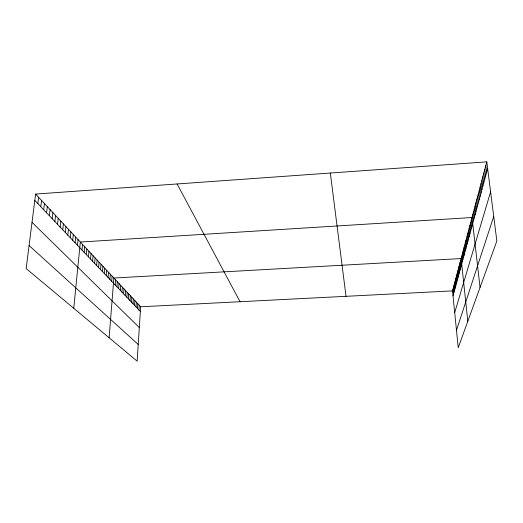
<?xml version="1.0" encoding="UTF-8"?>
<svg xmlns="http://www.w3.org/2000/svg" width="523" height="523" viewBox="0 0 523 523"><rect width="100%" height="100%" fill="white"/><g stroke="black" fill="none" stroke-linecap="round" stroke-linejoin="round"><path stroke-width="0.78" d="M35.623 194.066L140.661 306.779L137.15 361.138L26.15 268.58L35.623 194.066L486.802 161.862L496.85 241.005L458.226 347.743L452.532 290.886L486.802 161.862M137.477 308.433L137.791 303.7M138.922 309.956L139.236 305.249M134.529 305.334L134.849 300.548M136.013 306.896L136.333 302.131M131.508 302.15L131.842 297.319M133.025 303.752L133.358 298.94M128.41 298.894L128.756 294.004M129.966 300.535L130.312 295.672M125.232 295.554L125.592 290.611M126.834 297.234L127.187 292.318M121.977 292.128L122.349 287.134M123.618 293.854L123.984 288.886M120.316 290.383L120.702 285.362M116.936 286.82L117.329 281.74M118.636 288.611L119.028 283.564M109.111 337.753L113.87 278.033L461.123 258.558L467.804 321.279M115.21 285.009L115.609 279.897M111.693 281.302L112.105 276.137M108.078 277.504L108.509 272.28M109.895 279.413L110.32 274.222M106.234 275.562L106.672 270.306M102.469 271.6L102.926 266.285M104.365 273.594L104.816 268.312M100.547 269.58L101.017 264.233M96.624 265.455L97.108 260.049M98.599 267.528L99.076 262.154M94.624 263.344L95.114 257.904M90.531 259.042L91.041 253.537M92.591 261.206L93.094 255.734M88.439 256.839L88.962 251.302M86.321 254.609L86.851 249.04M81.987 250.046L82.536 244.411M84.17 252.348L84.713 246.745M73.743 308.263L80.333 242.044L472.021 217.529L480.049 287.434M77.45 245.28L78.025 239.567M75.096 242.803L75.685 237.056M72.71 240.286L73.305 234.507M67.813 235.134L68.435 229.277M70.278 237.73L70.893 231.911M65.303 232.5L65.944 226.603M62.76 229.819L63.407 223.883M60.171 227.093L60.831 221.118M57.537 224.328L58.216 218.313M54.863 221.51L55.556 215.456M52.143 218.647L52.849 212.554M49.378 215.738L50.103 209.599M46.567 212.776L47.305 206.598M43.703 209.769L44.462 203.545M40.794 206.709L41.565 200.44M37.833 203.591L38.624 197.282M453.023 295.783L487.658 168.589M454.709 312.623L490.607 191.849M456.481 330.281L493.732 216.463M140.661 306.779L452.532 290.886M29.079 245.522L138.229 344.461M32.027 222.353L139.314 327.575M34.819 200.42L140.354 311.466M177.107 183.965L240.044 301.712M485.802 165.628L486.645 172.302M330.32 173.028L346.023 296.312M484.821 169.321L485.651 175.95M483.86 172.95L484.677 179.533M482.912 176.513L483.723 183.043M481.984 180.01L482.781 186.495M481.068 183.442L481.86 189.882M480.173 186.816L480.951 193.216M479.297 190.13L480.062 196.485M478.427 193.386L479.186 199.694M477.577 196.589L478.329 202.852M476.747 199.734L477.486 205.951M475.923 202.826L476.656 209.004M475.113 205.866L475.838 211.998M474.322 208.854L475.034 214.946M473.544 211.789L474.243 217.849M472.772 214.685L473.465 220.699M471.295 220.242L471.975 226.178M470.589 222.916L471.256 228.819M469.889 225.55L470.55 231.414M469.196 228.146L469.857 233.971M468.523 230.695L469.17 236.488M467.856 233.212L468.497 238.965M467.196 235.69L467.83 241.404M466.549 238.128L467.176 243.81M465.908 240.528L466.529 246.176M465.28 242.901L465.895 248.51M464.659 245.235L465.267 250.811M464.051 247.536L464.653 253.08M463.45 249.804L464.045 255.316M462.855 252.034L463.443 257.519M462.267 254.237L462.855 259.689M461.691 256.414L462.273 261.827M460.56 260.67L461.129 266.017M460.005 262.749L460.567 268.07M459.462 264.808L460.018 270.097M458.926 266.835L459.475 272.097M458.39 268.835L458.939 274.065M457.867 270.809L458.41 276.007M457.35 272.751L457.887 277.922M456.841 274.673L457.37 279.818M456.337 276.569L456.867 281.688M455.84 278.445L456.363 283.525M455.35 280.289L455.866 285.349M454.866 282.113L455.376 287.14M454.389 283.911L454.892 288.918M453.918 285.689L454.422 290.664M453.448 287.447L453.951 292.396M452.99 289.18L453.487 294.096"/></g></svg>
